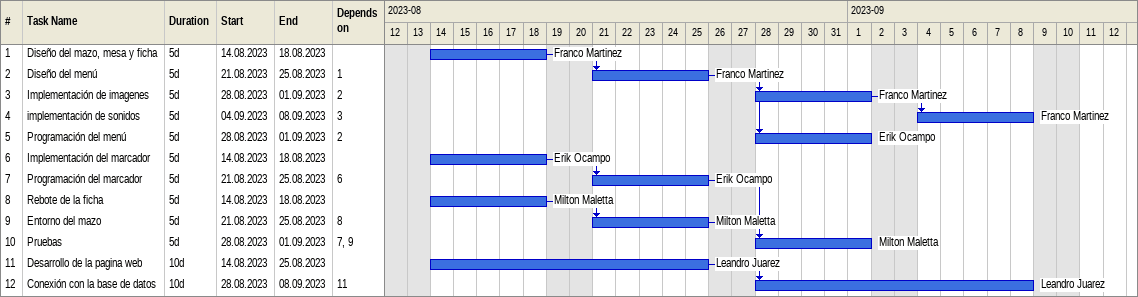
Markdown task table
| ID | Task | Duration | Start | Finish | Predecessors | Resources |
|---|---|---|---|---|---|---|
| 1 | Diseño del mazo, mesa y ficha | 5d | 2023-08-14 | 2023-08-18 |  | Franco Martinez |
| 2 | Diseño del menú | 5d | 2023-08-21 | 2023-08-25 | 1 | Franco Martinez |
| 3 | Implementación de imagenes | 5d | 2023-08-28 | 2023-09-01 | 2 | Franco Martinez |
| 4 | implementación de sonidos | 5d | 2023-09-04 | 2023-09-08 | 3 | Franco Martinez |
| 5 | Programación del menú | 5d | 2023-08-28 | 2023-09-01 | 2 | Erik Ocampo |
| 6 | Implementación del marcador | 5d | 2023-08-14 | 2023-08-18 |  | Erik Ocampo |
| 7 | Programación del marcador | 5d | 2023-08-21 | 2023-08-25 | 6 | Erik Ocampo |
| 8 | Rebote de la ficha | 5d | 2023-08-14 | 2023-08-18 |  | Milton Maletta |
| 9 | Entorno del mazo | 5d | 2023-08-21 | 2023-08-25 | 8 | Milton Maletta |
| 10 | Pruebas | 5d | 2023-08-28 | 2023-09-01 | 7, 9 | Milton Maletta |
| 11 | Desarrollo de la pagina web | 10d | 2023-08-14 | 2023-08-25 |  | Leandro Juarez |
| 12 | Conexión con la base de datos | 10d | 2023-08-28 | 2023-09-08 | 11 | Leandro Juarez |
